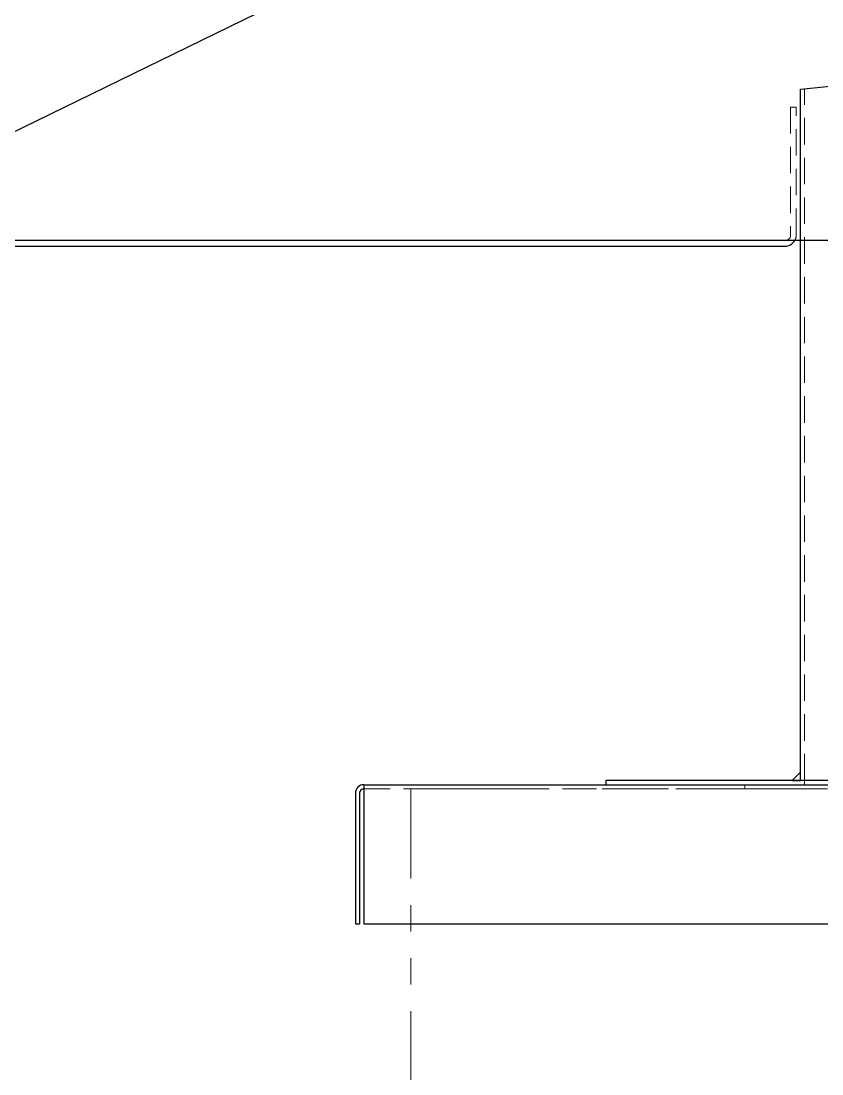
# Model space of a CAD drawing. Header units: millimetres. Extents: x 0 to 51411, y 0 to 16902.
# Drawn here: x 5558.8 to 5846.7, y 11480.1 to 11858.5 of the extents above; entities that cross this region are included whole.
import ezdxf

# ---------------------------------------------------------------- set-up
doc = ezdxf.new("R2010")
doc.units = ezdxf.units.MM
doc.linetypes.add('HIDDEN2', pattern=[4.7625, 3.175, -1.5875])
doc.linetypes.add('PHANTOM2', pattern=[31.75, 15.875, -3.175, 3.175, -3.175, 3.175, -3.175])
for name, color, linetype, lineweight in [('01_外形線', 7, 'Continuous', 25), ('03_かくれ線', 6, 'HIDDEN2', 13), ('05_仮想線', 2, 'PHANTOM2', 13)]:
    doc.layers.add(name, color=color, linetype=linetype, lineweight=lineweight)

msp = doc.modelspace()

# ---------------------------------------------------------------- linework, layer by layer
msp.add_lwpolyline([(5861.467, 11967.64), (5529.467, 11805.64)])
at = {"layer": '01_外形線', "color": 2}
for p, q in [((5833.467, 11779.64), (5537.467, 11779.64)), ((5537.467, 11777.64), (5833.467, 11777.64))]:
    msp.add_line(p, q, dxfattribs=at)
at = {"layer": '01_外形線'}
for p, q in [((5681.967, 11584.085), (6195.967, 11584.085)), ((5681.967, 11584.085), (5681.967, 11534.085)), ((5678.967, 11581.085), (5678.967, 11534.085)), ((5680.467, 11581.085), (5680.467, 11534.085)), ((5678.967, 11534.085), (5680.467, 11534.085)), ((5681.967, 11534.085), (6195.967, 11534.085))]:
    msp.add_line(p, q, dxfattribs=at)
at = {"layer": '01_外形線', "color": 2}
msp.add_lwpolyline([(5727.467, 12213.64), (5537.467, 12213.64), (5537.467, 12455.64), (5835.396, 12455.64, -0.1989124), (5837.517, 12454.762), (6037.467, 12254.812), (6037.467, 11887.64), (6034.467, 11887.64), (6034.467, 11779.64), (5537.467, 11779.64), (5537.467, 12163.64), (5652.972, 12163.64, 0.3563944), (5677.467, 12143.64), (5727.467, 12143.64, 0.4142192), (5752.467, 12168.64), (5752.467, 12188.64, 0.4142136), (5727.467, 12213.64)], format="xyb", dxfattribs=at)
at = {"layer": '01_外形線'}
for points in [[(6037.467, 11585.585), (5838.967, 11585.585), (5838.967, 11834.085), (6037.467, 11854.085)], [(5768.967, 11584.085), (6108.967, 11584.085), (6108.967, 11585.585), (5768.967, 11585.585)]]:
    msp.add_lwpolyline(points, close=True, dxfattribs=at)
msp.add_lwpolyline([(5838.967, 11585.585), (5838.967, 11588.585), (5835.967, 11585.585), (5838.967, 11585.585)], dxfattribs=at)
at = {"layer": '01_外形線', "color": 2}
msp.add_arc((5833.467, 11781.64), 4, 270, 330, dxfattribs=at)
at = {"layer": '01_外形線'}
for radius in [3, 1.5]:
    msp.add_arc((5681.967, 11581.085), radius, 90, 180, dxfattribs=at)
at = {"layer": '03_かくれ線', "ltscale": 3}
for p, q in [((5840.467, 11585.585), (5840.467, 11834.237)), ((5818.967, 11584.085), (5818.967, 11582.585)), ((5840.467, 11585.585), (5840.467, 11584.085)), ((5681.967, 11582.585), (6195.967, 11582.585))]:
    msp.add_line(p, q, dxfattribs=at)
at = {"layer": '03_かくれ線', "color": 2, "ltscale": 3}
for p, q in [((5837.467, 11827.64), (5835.467, 11827.64)), ((5835.467, 11827.64), (5835.467, 11781.64)), ((5837.467, 11781.64), (5837.467, 11827.64))]:
    msp.add_line(p, q, dxfattribs=at)
for radius, start in [(2, 270), (4, 330)]:
    msp.add_arc((5833.467, 11781.64), radius, start, 0, dxfattribs=at)
at = {"layer": '05_仮想線', "ltscale": 3}
msp.add_lwpolyline([(5698.967, 11582.585), (6698.967, 11582.585), (6698.967, 10502.585), (5698.967, 10502.585)], close=True, dxfattribs=at)

doc.saveas('drawing.dxf')
